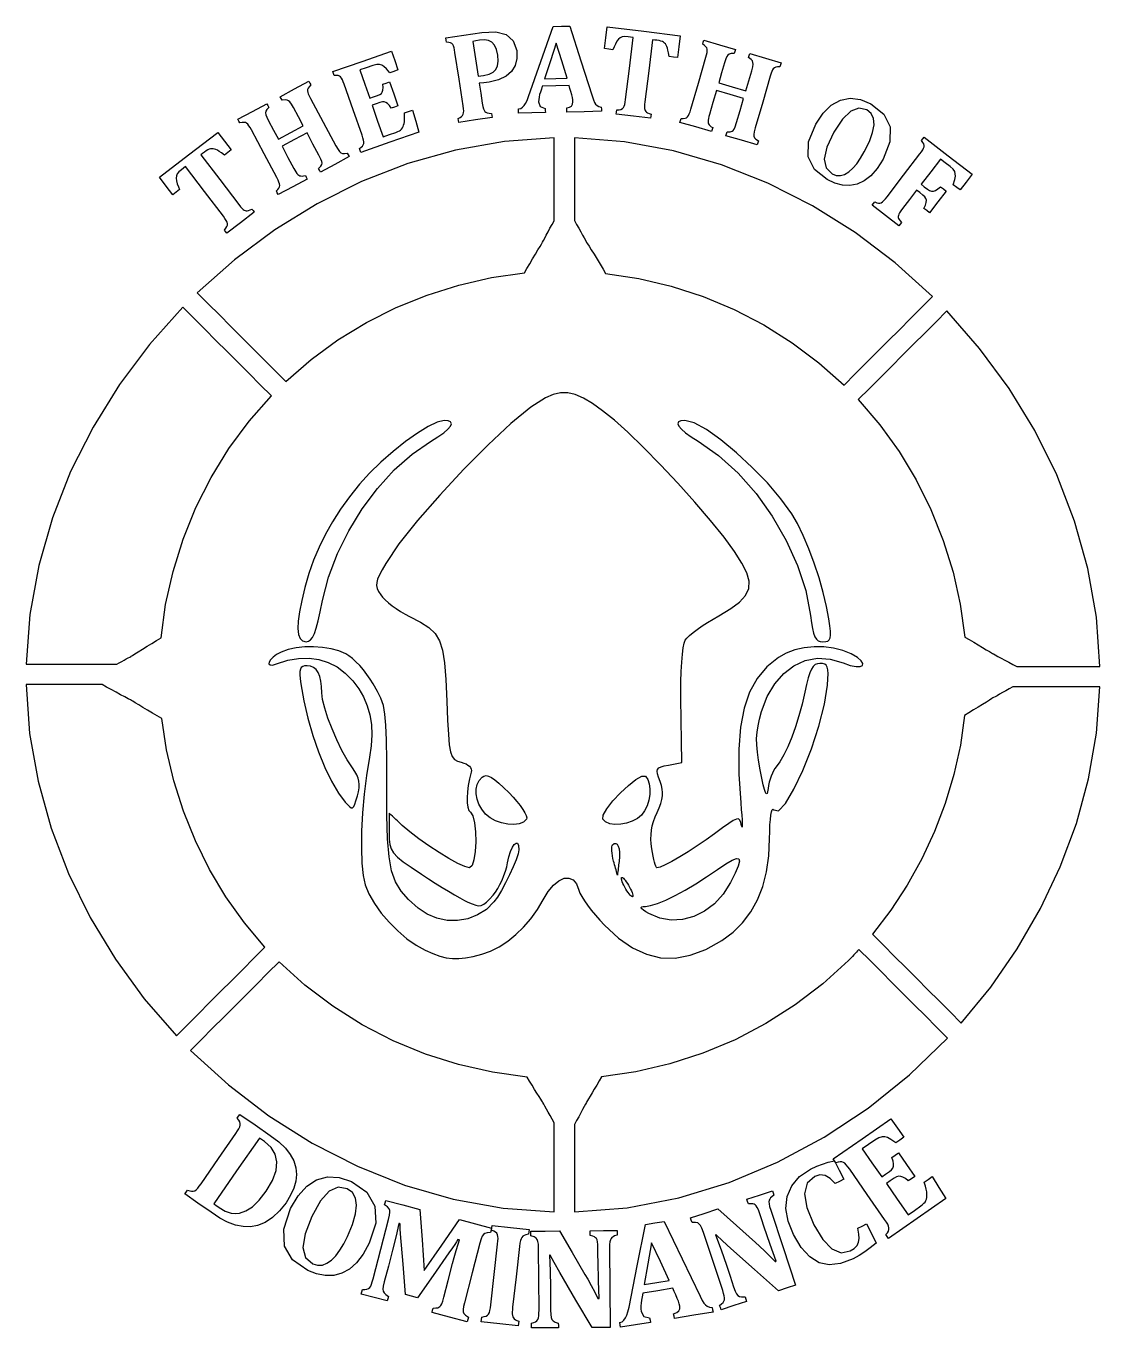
# Model space of a CAD drawing. Extents: x 62 to 647, y 1 to 710.
import ezdxf

# ---------------------------------------------------------------- set-up
doc = ezdxf.new("R2010")
doc.units = 0
doc.layers.add('Layer_1', color=7, linetype='CONTINUOUS')

msp = doc.modelspace()

# ---------------------------------------------------------------- linework, layer by layer
at = {"layer": 'Layer_1', "color": 7}
for points in [[(357.500251, 677.505816), (350.219444, 677.346903), (342.938627, 677.18799), (342.411294, 675.55585), (341.88396, 673.92372), (341.47851, 672.567197), (341.157515, 671.246636), (340.95573, 669.937203), (340.909195, 668.545858), (341.85198, 665.999023), (344.533925, 665.042575), (344.558678, 663.917204), (344.583431, 662.791833), (337.302614, 662.63292), (330.021797, 662.474007), (329.997044, 663.599378), (329.972291, 664.724749), (331.15101, 665.040496), (332.169577, 665.659811), (333.06246, 666.566357), (333.864055, 667.743877), (334.63951, 669.338779), (335.453877, 671.49749), (342.150706, 690.596441), (348.847526, 709.695401), (353.400169, 709.794709), (357.952802, 709.894116), (363.996494, 690.919712), (370.040186, 671.945318), (370.778611, 669.76932), (371.381689, 668.323925), (371.991003, 667.373417), (372.749627, 666.613803), (373.742343, 666.072509), (375.05531, 665.708841), (375.080063, 664.58347), (375.104816, 663.458099), (365.692615, 663.252651), (356.280414, 663.047203), (356.255661, 664.172574), (356.230908, 665.297945), (357.766403, 665.681118), (358.83519, 666.344196), (359.45391, 667.304505), (359.639259, 668.579453), (359.5551, 669.694992), (359.34886, 670.927295), (359.001429, 672.386799), (358.493007, 674.183981), (357.996268, 675.844923)], [(383.176039, 661.949406), (383.312279, 663.066767), (383.448518, 664.184128), (384.751277, 664.300071), (385.757558, 664.521063), (386.552816, 664.913742), (387.146586, 665.48563), (387.574809, 666.249502), (387.873328, 667.218227), (388.101251, 668.453273), (388.309373, 669.94846), (390.367548, 686.827421), (392.425723, 703.706382), (391.054408, 703.873612), (389.683104, 704.040842), (387.8741, 704.141141), (386.510231, 703.946782), (385.420128, 703.461132), (384.432392, 702.688151), (383.558915, 701.583385), (382.743657, 700.110682), (382.017509, 698.524028), (381.403343, 697.009632), (379.083966, 697.292507), (376.76459, 697.575382), (377.489154, 703.517727), (378.213718, 709.460071), (398.140035, 707.030307), (418.066352, 704.600543), (417.341788, 698.658198), (416.617224, 692.715854), (414.297848, 692.998729), (411.978471, 693.281604), (411.646487, 695.349502), (411.375592, 696.791412), (411.099549, 697.838782), (410.75202, 698.723051), (410.381619, 699.489892), (409.960821, 700.125346), (409.491706, 700.646442), (408.976353, 701.070111), (408.356543, 701.411996), (407.574058, 701.687841), (406.60761, 701.934478), (405.35998, 702.129629), (404.141043, 702.278245), (402.922097, 702.426861), (400.863912, 685.5479), (398.805737, 668.668939), (398.638111, 667.082909), (398.572763, 665.913933), (398.615338, 665.066892), (398.76336, 664.378765), (398.99564, 663.817866), (399.291089, 663.352316), (399.724857, 662.96439), (400.296152, 662.57686), (401.095766, 662.230222), (402.138592, 661.905465), (402.002352, 660.788094), (401.866113, 659.670733), (392.520913, 660.810233)], [(310.24962, 667.937524), (310.582496, 666.038776), (310.901906, 664.793572), (311.247158, 664.000888), (311.667856, 663.392168), (312.2242, 662.968202), (312.919457, 662.651564), (313.907885, 662.44869), (315.276418, 662.35562), (315.446222, 661.242853), (315.616026, 660.130096), (306.545354, 658.745939), (297.474693, 657.361783), (297.304888, 658.47454), (297.135084, 659.587297), (298.195098, 660.102749), (298.982732, 660.593844), (299.551353, 661.163654), (299.8971, 661.837524), (300.079677, 662.676248), (300.101459, 663.662993), (299.992151, 664.888484), (299.79096, 666.376028), (297.573219, 680.909325), (295.355467, 695.442622), (295.107642, 696.897156), (294.847837, 698.091062), (294.555259, 699.047114), (294.141887, 699.777619), (293.61089, 700.317725), (292.898208, 700.691987), (291.98374, 700.975159), (290.790408, 701.163973), (290.620604, 702.27673), (290.4508, 703.389487), (300.246451, 704.884279), (310.042093, 706.379071), (317.619696, 706.750362), (323.290205, 705.26069), (327.065907, 701.886012), (328.969387, 696.534884), (329.111369, 692.269284), (328.168585, 688.441987), (326.176123, 685.161875), (323.169164, 682.537821), (319.113408, 680.624975), (313.984857, 679.411058), (311.003927, 678.990657), (308.602807, 678.727782), (309.426085, 673.332593)], [(308.021581, 682.538267), (309.471541, 682.759557), (310.9215, 682.980847), (313.911846, 683.678678), (316.138894, 684.743127), (317.67537, 686.262909), (318.604293, 688.259311), (318.963307, 690.824354), (318.722809, 694.039762), (317.998542, 697.146842), (316.895944, 699.454337), (315.45146, 701.062685), (313.644377, 701.994578), (311.428111, 702.329236), (308.756086, 702.145768), (306.668019, 701.809823), (305.124613, 701.522493), (306.573127, 692.03035)], [(458.934028, 654.420131), (458.364704, 652.276697), (458.122008, 650.890867), (458.212801, 649.949865), (458.559291, 649.094408), (459.318152, 648.252417), (460.646036, 647.351713), (460.332052, 646.270748), (460.018067, 645.189794), (451.468645, 647.673133), (442.919221, 650.156472), (443.233205, 651.237436), (443.54719, 652.318401), (445.25403, 652.355035), (446.289362, 652.587018), (446.935598, 653.038707), (447.47514, 653.734459), (448.049107, 655.068476), (448.779592, 657.369327), (450.687293, 663.936987), (452.594995, 670.504646), (445.192044, 672.654971), (437.789092, 674.805305), (435.881395, 668.237646), (433.973697, 661.669987), (433.66894, 660.559695), (433.420719, 659.521791), (433.259727, 658.600591), (433.216162, 657.840581), (433.28745, 657.198394), (433.468839, 656.630664), (433.810823, 656.096202), (434.298156, 655.572829), (434.946085, 655.082724), (435.750947, 654.582519), (435.436983, 653.501555), (435.123018, 652.42059), (426.524462, 654.918207), (417.925905, 657.415823), (418.239869, 658.496778), (418.553834, 659.577742), (419.732324, 659.599525), (420.653524, 659.713981), (421.409178, 659.991807), (422.006215, 660.457753), (422.524638, 661.141921), (422.959594, 662.027972), (423.375837, 663.185799), (423.819011, 664.619946), (427.919856, 678.73795), (432.020701, 692.855965), (432.407637, 694.279815), (432.674076, 695.472266), (432.81081, 696.462645), (432.743483, 697.29929), (432.488925, 698.012665), (431.999711, 698.65198), (431.289206, 699.293474), (430.285936, 699.96675), (430.5999, 701.047704), (430.913865, 702.128669), (439.512432, 699.631052), (448.110984, 697.133436), (447.797, 696.052472), (447.483016, 694.971517), (445.86731, 694.881417), (444.777813, 694.585175), (444.045714, 694.051901), (443.436686, 693.269812), (442.850045, 691.983855), (442.166076, 689.873748), (440.577117, 684.40342), (438.988157, 678.933101), (446.391107, 676.782777), (453.794056, 674.632452), (455.383014, 680.10277), (456.971973, 685.573088), (457.525971, 687.694334), (457.741726, 689.079114), (457.687468, 690.053978), (457.34679, 690.89884), (456.609068, 691.752515), (455.279074, 692.707181), (455.593059, 693.788135), (455.907043, 694.8691), (464.456466, 692.385761), (473.00589, 689.902422), (472.691906, 688.821457), (472.377921, 687.740493), (471.014244, 687.692967), (470.034133, 687.498014), (469.326361, 687.170782), (468.7607, 686.660281), (468.327893, 685.995619), (467.953185, 685.225312), (467.590061, 684.158595), (467.126491, 682.623823), (463.030305, 668.522125)], [(260.736178, 696.20879), (262.520201, 691.087071), (264.304214, 685.965351), (262.09768, 685.196727), (259.891157, 684.428103), (258.016677, 686.646746), (256.651095, 687.922911), (255.498328, 688.614009), (254.284757, 689.013024), (252.723282, 689.010895), (250.549234, 688.434254), (247.038109, 687.211248), (243.526994, 685.988242), (246.219851, 678.25734), (248.912718, 670.526438), (251.038715, 671.266943), (253.164713, 672.007447), (254.395373, 672.544484), (255.252711, 673.168255), (255.794797, 673.971136), (256.102127, 674.981229), (256.218466, 676.358207), (256.123415, 678.23937), (257.943399, 678.873338), (259.763383, 679.507307), (262.041085, 672.968252), (264.318798, 666.429197), (262.498814, 665.795228), (260.67883, 665.16126), (259.63147, 666.638576), (258.692844, 667.648094), (257.791545, 668.29137), (256.878464, 668.605433), (255.834916, 668.594542), (254.47775, 668.239191), (252.351752, 667.498686), (250.225754, 666.758182), (253.221556, 658.157555), (256.217367, 649.556929), (259.712372, 650.774321), (263.207388, 651.991723), (264.235005, 652.385788), (265.063035, 652.782525), (265.722945, 653.247185), (266.268695, 653.780459), (266.7187, 654.406804), (267.091676, 655.150774), (267.409601, 655.974943), (267.630197, 656.81931), (267.80317, 657.80061), (267.913567, 659.012992), (267.941291, 660.566785), (267.866042, 662.572266), (270.072576, 663.34089), (272.279099, 664.109514), (274.020775, 658.124218), (275.762451, 652.138913), (259.930217, 646.624169), (244.097972, 641.109424), (243.72767, 642.172428), (243.357368, 643.235422), (244.305401, 643.935827), (244.990063, 644.562667), (245.445019, 645.226834), (245.661854, 645.952487), (245.687597, 646.810517), (245.528882, 647.784589), (245.197491, 648.969476), (244.727881, 650.395217), (239.891957, 664.278635), (235.056033, 678.162042), (234.546621, 679.546802), (234.072951, 680.673134), (233.610668, 681.559581), (233.07076, 682.202263), (232.450059, 682.636229), (231.68094, 682.874053), (230.730136, 682.985441), (229.522348, 682.953757), (229.152046, 684.016761), (228.781744, 685.079755), (244.758911, 690.644817)], [(344.147425, 681.20622), (350.285812, 681.340182), (356.424208, 681.474144), (353.486497, 691.014357), (350.548795, 700.554569), (347.34811, 690.880395)], [(230.560114, 644.60837), (231.650583, 642.677226), (232.445346, 641.516271), (233.167831, 640.90656), (234.013386, 640.536654), (235.144648, 640.464376), (236.723946, 640.747845), (237.254646, 639.755179), (237.785346, 638.762502), (229.934185, 634.565012), (222.083024, 630.367532), (221.552324, 631.360209), (221.021624, 632.352885), (222.216768, 633.572029), (222.795191, 634.461546), (222.941827, 635.236209), (222.841727, 636.110973), (222.320136, 637.466337), (221.234944, 639.622712), (218.010436, 645.653968), (214.785939, 651.685224), (207.987614, 648.050623), (201.189288, 644.416021), (204.413785, 638.384765), (207.638292, 632.353509), (208.196121, 631.346317), (208.743851, 630.430365), (209.272373, 629.65887), (209.772577, 629.085001), (210.272089, 628.675194), (210.79863, 628.395784), (211.416757, 628.252416), (212.131123, 628.218752), (212.937074, 628.320635), (213.862333, 628.525489), (214.393033, 627.532813), (214.923733, 626.540136), (207.027453, 622.318527), (199.131162, 618.096918), (198.600463, 619.089594), (198.069763, 620.082271), (198.897595, 620.921291), (199.476712, 621.646746), (199.823053, 622.373488), (199.924638, 623.123993), (199.817409, 623.975687), (199.509484, 624.913422), (198.99819, 626.032526), (198.313132, 627.368147), (191.381656, 640.333097), (184.45018, 653.298047), (183.732052, 654.586994), (183.08947, 655.626206), (182.495304, 656.430177), (181.862226, 656.981372), (181.181623, 657.313752), (180.384979, 657.429298), (179.428432, 657.391674), (178.240328, 657.172166), (177.709628, 658.164843), (177.178928, 659.157519), (185.075208, 663.379128), (192.971499, 667.600727), (193.502199, 666.608051), (194.032898, 665.615375), (192.940063, 664.421914), (192.367679, 663.448733), (192.216489, 662.555652), (192.327084, 661.57059), (192.806001, 660.24077), (193.791163, 658.253329), (196.4769, 653.229789), (199.162648, 648.206248), (205.960974, 651.84085), (212.759299, 655.475451), (210.073552, 660.498992), (207.387814, 665.522532), (206.301879, 667.427101), (205.488601, 668.568472), (204.768592, 669.227887), (203.934522, 669.594228), (202.810269, 669.689279), (201.191803, 669.44284), (200.661103, 670.435516), (200.130403, 671.428192), (207.981564, 675.625673), (215.832735, 679.823153), (216.363435, 678.830476), (216.894135, 677.8378), (215.952044, 676.850659), (215.387086, 676.026391), (215.109359, 675.297767), (215.061834, 674.537262), (215.216588, 673.759431), (215.48679, 672.946648), (215.97244, 671.929852), (216.713241, 670.507992), (223.636856, 657.558181)], [(498.109601, 626.241637), (491.130378, 631.772452), (487.749174, 638.667075), (487.999187, 646.89741), (491.853904, 656.468365), (495.822654, 662.400996), (500.307094, 666.762815), (505.278363, 669.501573), (510.614895, 670.53829), (516.18745, 669.885905), (521.866783, 667.55738), (528.972903, 661.956466), (532.436216, 655.016495), (532.286367, 646.808765), (528.520015, 637.34487), (525.285485, 632.282884), (521.816213, 628.38322), (518.190185, 625.593065), (514.392688, 623.832864), (510.452794, 623.067111), (506.399582, 623.260183), (502.28708, 624.333583), (498.109599, 626.241697), (498.109599, 626.241687)], [(501.794038, 652.029783), (497.985599, 643.865351), (496.522, 637.406227), (497.450586, 632.597037), (500.726002, 629.355678), (503.022433, 628.486657), (505.313601, 628.419329), (507.593821, 629.10815), (509.824419, 630.447939), (512.038594, 632.410529), (514.176844, 634.941136), (516.277487, 637.950393), (518.319125, 641.381922), (521.09434, 646.970401), (522.855809, 651.852385), (523.634176, 656.030439), (523.36737, 659.480374), (522.071107, 662.213014), (519.668396, 664.212426), (515.318238, 665.261202), (510.926567, 663.624596), (506.460395, 659.242946)], [(171.119404, 597.031784), (170.435534, 597.925855), (169.751663, 598.819926), (170.601872, 599.81381), (171.16683, 600.675406), (171.460795, 601.512248), (171.485547, 602.336318), (171.257525, 603.181874), (170.793558, 604.083172), (170.092955, 605.125473), (169.196211, 606.339885), (158.865414, 619.845812), (148.534617, 633.351739), (147.437345, 632.512422), (146.340073, 631.673104), (144.97667, 630.47992), (144.137649, 629.387213), (143.697841, 628.277822), (143.532195, 627.034588), (143.680217, 625.633996), (144.127055, 624.011094), (144.717458, 622.369082), (145.337268, 620.856974), (143.481393, 619.437391), (141.625507, 618.017818), (137.98849, 622.772662), (134.351473, 627.527515), (150.295778, 639.723446), (166.240083, 651.919386), (169.877111, 647.164542), (173.514128, 642.409688), (171.658253, 640.990106), (169.802367, 639.570533), (168.119088, 640.816727), (166.917201, 641.658124), (165.987486, 642.213874), (165.120742, 642.603087), (164.319841, 642.892298), (163.574683, 643.0524), (162.874971, 643.096955), (162.210308, 643.039528), (161.528121, 642.850516), (160.775834, 642.50061), (159.912358, 642.001198), (158.884028, 641.268317), (157.908669, 640.522268), (156.933309, 639.776219), (167.264107, 626.270291), (177.594904, 612.764364), (178.584025, 611.513298), (179.354728, 610.632), (179.977608, 610.056349), (180.564645, 609.667829), (181.12287, 609.429212), (181.65961, 609.302973), (182.241003, 609.328716), (182.920319, 609.450895), (183.734389, 609.762187), (184.706976, 610.259223), (185.390846, 609.365152), (186.074716, 608.471081), (178.597055, 602.751264)], [(539.097349, 610.487849), (538.147712, 609.206526), (537.498031, 608.232553), (537.104787, 607.481058), (536.882968, 606.81303), (536.798284, 606.211834), (536.816462, 605.660737), (536.993225, 605.106275), (537.288661, 604.482405), (537.801579, 603.777842), (538.535144, 602.968623), (537.850478, 602.075146), (537.165812, 601.18167), (529.882637, 606.762732), (522.599462, 612.343804), (523.284125, 613.237281), (523.968787, 614.130758), (525.06455, 613.710059), (525.974839, 613.495997), (526.77972, 613.481146), (527.505155, 613.698772), (528.241581, 614.155016), (528.983818, 614.843242), (529.791645, 615.771274), (530.72484, 616.947012), (539.656618, 628.602797), (548.588395, 640.258581), (549.465417, 641.445141), (550.146218, 642.459748), (550.632828, 643.333126), (550.873108, 644.137394), (550.894594, 644.894433), (550.67063, 645.667711), (550.241149, 646.523266), (549.550398, 647.514566), (550.23506, 648.408043), (550.919723, 649.30152), (564.010485, 639.270123), (577.101247, 629.238736), (573.802402, 624.933809), (570.503557, 620.628882), (568.64892, 622.050078), (566.794282, 623.471285), (567.617917, 626.256549), (567.933753, 628.098741), (567.877712, 629.441629), (567.544243, 630.674833), (566.684459, 631.978276), (565.008016, 633.4778), (562.395279, 635.479925), (559.782541, 637.48206), (554.502316, 630.591466), (549.222089, 623.700882), (550.954889, 622.373043), (552.687688, 621.045214), (553.883918, 620.278966), (554.927553, 619.930447), (555.973577, 619.977972), (557.081328, 620.385997), (558.351637, 621.174423), (559.831184, 622.404212), (561.360921, 621.231979), (562.890658, 620.059755), (558.367714, 614.157402), (553.84477, 608.255048), (552.315032, 609.427281), (550.785294, 610.599514), (551.583225, 612.383854), (552.012627, 613.827467), (552.11544, 615.027146), (551.892101, 616.025535), (551.290935, 616.937428), (550.260244, 617.877638), (548.527444, 619.205477), (546.794645, 620.533326), (542.945992, 615.510914)], [(309.986597, 204.497695), (314.762827, 206.185241), (319.492383, 208.556955), (324.112612, 211.55739), (328.560847, 215.131001), (332.774427, 219.222341), (336.690685, 223.776063), (340.246959, 228.736622), (343.380594, 234.048572), (346.157045, 238.585561), (349.05337, 242.072636), (351.960358, 244.480291), (354.768761, 245.77912), (357.369349, 245.939518), (359.652903, 244.932178), (361.510175, 242.727595), (362.831934, 239.296363), (363.402338, 237.769808), (364.422618, 235.842259), (365.835557, 233.592032), (367.583927, 231.097148), (369.610487, 228.435925), (371.858021, 225.686583), (374.2693, 222.927141), (376.787085, 220.235819), (384.386382, 213.240283), (391.981727, 207.963383), (399.632044, 204.397792), (407.396264, 202.53559), (415.333317, 202.369251), (423.502115, 203.89135), (431.961601, 207.094065), (440.770686, 211.96997), (446.799427, 216.408245), (452.041544, 221.57346), (456.492978, 227.456903), (460.149689, 234.050156), (463.007637, 241.344409), (465.062772, 249.331146), (466.311056, 258.001753), (466.748487, 267.347518), (466.803933, 271.335787), (466.93542, 274.83613), (467.137007, 277.803495), (467.402357, 280.192635), (467.725331, 281.958499), (468.099594, 283.055939), (468.518906, 283.440102), (468.977031, 283.06485), (471.644372, 282.539101), (475.459649, 286.599945), (479.990441, 294.243113), (484.804364, 304.464137), (489.469009, 316.258844), (493.551972, 328.622865), (496.620854, 340.551832), (498.243251, 351.041472), (498.480383, 354.473893), (498.560582, 357.182641), (498.456521, 359.249796), (498.139487, 360.75734), (497.581262, 361.787057), (496.753529, 362.420728), (495.628029, 362.741525), (494.176505, 362.830635), (492.77618, 362.671227), (491.558085, 362.144487), (490.483121, 361.176158), (489.512217, 359.691782), (488.606166, 357.617399), (487.725957, 354.87875), (486.832381, 351.401873), (485.886428, 347.112411), (484.401725, 340.655595), (482.686099, 334.33383), (480.789273, 328.27692), (478.760989, 322.61457), (476.650981, 317.476681), (474.508993, 312.99296), (472.384758, 309.293308), (470.328009, 306.50753), (469.61592, 305.558012), (468.914426, 304.361858), (468.241645, 302.967682), (467.615498, 301.423899), (467.054006, 299.778829), (466.575188, 298.080688), (466.197064, 296.378092), (465.937655, 294.719159), (465.653889, 292.903591), (465.324181, 291.905954), (464.935959, 291.756448), (464.476448, 292.48517), (463.932975, 294.121528), (463.292769, 296.695917), (462.543155, 300.238141), (461.671461, 304.778299), (460.744221, 310.05708), (460.098272, 314.543574), (459.738466, 318.448773), (459.669158, 321.983769), (459.896091, 325.359556), (460.423623, 328.787224), (461.256505, 332.477866), (462.399639, 336.642474), (465.465896, 344.76347), (469.515444, 351.675738), (474.409962, 357.296801), (480.011134, 361.543687), (486.18063, 364.333921), (492.780131, 365.58473), (499.671309, 365.213438), (506.715856, 363.137272), (510.664778, 361.730719), (513.804413, 361.069325), (516.055165, 361.068236), (517.337429, 361.64151), (517.57159, 362.702811), (516.678113, 364.166692), (514.577334, 365.94721), (511.189676, 367.95882), (506.58821, 369.887162), (501.575948, 371.183713), (496.308097, 371.855999), (490.93984, 371.915406), (485.626365, 371.360943), (480.522893, 370.203601), (475.784604, 368.450905), (471.566688, 366.110182), (465.174734, 360.91764), (459.949033, 354.663301), (455.852653, 347.20469), (452.848693, 338.399526), (450.900242, 328.105334), (449.970329, 316.179734), (450.021815, 302.480547), (451.018363, 286.865097), (451.318367, 283.300893), (451.553914, 280.206595), (451.723124, 277.633493), (451.823918, 275.632873), (451.854611, 274.255726), (451.813026, 273.553737), (451.696787, 273.573539), (451.504211, 274.374539), (451.099948, 276.219712), (450.597862, 277.47557), (449.84211, 278.09637), (448.676669, 278.036963), (446.945577, 277.252795), (444.492892, 275.697824), (441.162631, 273.326605), (436.798842, 270.09389), (432.131435, 266.725926), (427.26357, 263.41321), (422.400537, 260.277129), (417.747615, 257.439073), (413.510085, 255.020428), (409.893217, 253.142582), (407.102289, 251.926823), (405.342593, 251.495134), (405.086748, 251.707018), (404.782685, 252.312967), (404.44179, 253.271395), (404.075349, 254.53953), (403.694651, 256.074798), (403.311082, 257.834721), (402.935929, 259.776925), (402.580478, 261.858734), (402.241959, 264.513125), (402.094829, 267.072267), (402.142354, 269.557447), (402.38711, 271.989558), (402.832264, 274.389787), (403.480886, 276.779323), (404.335947, 279.179255), (405.400515, 281.610574), (406.585223, 284.234172), (407.475433, 286.558856), (408.078609, 288.660863), (408.402178, 290.616136), (408.453663, 292.500715), (408.240393, 294.390838), (407.769793, 296.362349), (407.049289, 298.491485), (406.201555, 300.833496), (405.672142, 302.656787), (405.503823, 304.046211), (405.739668, 305.086719), (406.422449, 305.862967), (407.595147, 306.460004), (409.300635, 306.962981), (411.581823, 307.456057), (412.501934, 307.640217), (413.421945, 307.824378), (414.342056, 308.008539), (415.262167, 308.1927), (416.182278, 308.376861), (417.102389, 308.561021), (418.0225, 308.745182), (418.942611, 308.929343), (418.882214, 312.789492), (418.821817, 316.649542), (418.76142, 320.509691), (418.701024, 324.36984), (418.640627, 328.229989), (418.58023, 332.090039), (418.519833, 335.950188), (418.459436, 339.810337), (418.408941, 346.48577), (418.469337, 352.711494), (418.633597, 358.395231), (418.895977, 363.444999), (419.250437, 367.768916), (419.690838, 371.274605), (420.211142, 373.870282), (420.805308, 375.463669), (421.690171, 376.597248), (423.127536, 377.992712), (425.042234, 379.595604), (427.359037, 381.350973), (430.002734, 383.204265), (432.898128, 385.100626), (435.96999, 386.985403), (439.14311, 388.803941), (445.594669, 392.644981), (450.414018, 396.249087), (453.648367, 399.808737), (455.344973, 403.516409), (455.551015, 407.564679), (454.313791, 412.146124), (451.68049, 417.453124), (447.698349, 423.678254), (441.944404, 431.480038), (434.566942, 440.623622), (426.030138, 450.601869), (416.798128, 460.907448), (407.335065, 471.033124), (398.105114, 480.471563), (389.572429, 488.71563), (382.201165, 495.257893), (375.780587, 500.409544), (370.209812, 504.41118), (365.312422, 507.320524), (360.911989, 509.195202), (356.832104, 510.093233), (352.896331, 510.073431), (348.928259, 509.190251), (344.751473, 507.503398), (336.6231, 502.264122), (325.865753, 493.388562), (313.400215, 481.831284), (300.147242, 468.546854), (287.027607, 454.48994), (274.962074, 440.615206), (264.871409, 427.877021), (257.676385, 417.230051), (255.692132, 413.773868), (254.22346, 410.986109), (253.246813, 408.720733), (252.738688, 406.831402), (252.675321, 405.172074), (253.033642, 403.596608), (253.78989, 401.958765), (254.920498, 400.112503), (255.934125, 398.814071), (257.347837, 397.369002), (259.097216, 395.825616), (261.117856, 394.232229), (263.34534, 392.637258), (265.715262, 391.088921), (268.163204, 389.635635), (270.624761, 388.325816), (276.624938, 385.203597), (281.213571, 382.286134), (284.601714, 379.094013), (287.000428, 375.148319), (288.620776, 369.969737), (289.673809, 363.079351), (290.370551, 353.997748), (290.922142, 342.245913), (291.365415, 331.972315), (291.788094, 324.18558), (292.277506, 318.516398), (292.920881, 314.595456), (293.805645, 312.053542), (295.019067, 310.521146), (296.648474, 309.629055), (298.781185, 309.008255), (300.182609, 308.582507), (301.402516, 308.064678), (302.429222, 307.465661), (303.251114, 306.797335), (303.856468, 306.071583), (304.233503, 305.298306), (304.370633, 304.490375), (304.256176, 303.658681), (303.314778, 299.980316), (302.620017, 296.344725), (302.174268, 292.865373), (301.980107, 289.65543), (302.040504, 286.828364), (302.357142, 284.497641), (302.932892, 282.77643), (303.770328, 281.7782), (305.142594, 279.723322), (306.080923, 275.939213), (306.596573, 271.043407), (306.700634, 265.653238), (306.404194, 260.386141), (305.718443, 255.859448), (304.654558, 252.690695), (303.223658, 251.497214), (300.737784, 252.133856), (296.902972, 253.886552), (292.096425, 256.517081), (286.695375, 259.787816), (281.077025, 263.461032), (275.618588, 267.299101), (270.697277, 271.0642), (266.690314, 274.5187), (265.789807, 275.365245), (264.889301, 276.211791), (263.988794, 277.058337), (263.088287, 277.904882), (262.18778, 278.751428), (261.287274, 279.597973), (260.386767, 280.444519), (259.48626, 281.291065), (259.48626, 279.945107), (259.48626, 278.599149), (259.48626, 277.253191), (259.48626, 275.907233), (259.48626, 274.561374), (259.48626, 273.215416), (259.48626, 271.869458), (259.48626, 270.5235), (259.546657, 267.038801), (259.850721, 264.21718), (260.583898, 261.822892), (261.931421, 259.619893), (264.078498, 257.372438), (267.21034, 254.844683), (271.512178, 251.800782), (277.169222, 248.004792), (280.874626, 245.574464), (284.627823, 243.172255), (288.325495, 240.860442), (291.864283, 238.701207), (295.14086, 236.756825), (298.051888, 235.089378), (300.494009, 233.761242), (302.363904, 232.834497), (304.718994, 231.812008), (306.639356, 231.147643), (308.251347, 230.877343), (309.681316, 231.035761), (311.055601, 231.657551), (312.50055, 232.779051), (314.142512, 234.434815), (316.107845, 236.660091), (317.393475, 238.326548), (318.658115, 240.289445), (319.869418, 242.476404), (320.995046, 244.815345), (322.002644, 247.234287), (322.859882, 249.660853), (323.534347, 252.023062), (323.993758, 254.248734), (324.695847, 257.572045), (325.610611, 260.419606), (326.641525, 262.680725), (327.692064, 264.244804), (328.66574, 265.00125), (329.465948, 264.838872), (329.996252, 263.647965), (330.160016, 261.317242), (329.743575, 259.136719), (328.650274, 255.912419), (327.036026, 251.970982), (325.056743, 247.638748), (322.868358, 243.241958), (320.626814, 239.107152), (318.488024, 235.560572), (316.60793, 232.928756), (312.465669, 228.867812), (307.662795, 225.815792), (302.383924, 223.787746), (296.813684, 222.798625), (291.13669, 222.867932), (285.537558, 224.002997), (280.200915, 226.222629), (275.311356, 229.542078), (270.066853, 234.235307), (266.009691, 238.794673), (262.989434, 243.804144), (260.855644, 249.847192), (259.457904, 257.507787), (258.645715, 267.369498), (258.268779, 280.016197), (258.176699, 296.031552), (258.157887, 310.146587), (258.047093, 320.970093), (257.762535, 329.125248), (257.222429, 335.235228), (256.344992, 339.923011), (255.048371, 343.811775), (253.250803, 347.524793), (250.870515, 351.685045), (249.247237, 354.262207), (247.431926, 356.822141), (245.485842, 359.297619), (243.470231, 361.621411), (241.446354, 363.726587), (239.475437, 365.545818), (237.61876, 367.011976), (235.93755, 368.05793), (232.19358, 369.619435), (227.897842, 370.776282), (223.231257, 371.523816), (218.374709, 371.857484), (213.509111, 371.768374), (208.815357, 371.260447), (204.47435, 370.324791), (200.666994, 368.956853), (198.215359, 367.634261), (196.274423, 366.203946), (194.894434, 364.794224), (194.125613, 363.53401), (194.018284, 362.551819), (194.622649, 361.976564), (195.988953, 361.93696), (198.167447, 362.56073), (204.295002, 364.503033), (210.201375, 365.55166), (215.863161, 365.712058), (221.256954, 364.989276), (226.359356, 363.388068), (231.146973, 360.913877), (235.596397, 357.572052), (239.684222, 353.367641), (242.928808, 349.05214), (245.561397, 344.532378), (247.587572, 339.782812), (249.012917, 334.778093), (249.843027, 329.492678), (250.083426, 323.901121), (249.739758, 317.977975), (248.817568, 311.697696), (247.205458, 301.853311), (245.942422, 291.621792), (245.041024, 281.363739), (244.513789, 271.439551), (244.373392, 262.210026), (244.632306, 254.035365), (245.303107, 247.276367), (246.398418, 242.29353), (248.496247, 237.286337), (251.479355, 232.091319), (255.189967, 226.88046), (259.47032, 221.825741), (264.162638, 217.099145), (269.109147, 212.872754), (274.152094, 209.318351), (279.133693, 206.608118), (283.391005, 204.773639), (287.170104, 203.412829), (290.652832, 202.512817), (294.021074, 202.062317), (297.456692, 202.052415), (301.141552, 202.461332), (305.257526, 203.282134), (309.986468, 204.501952), (309.986528, 204.501952), (309.986587, 204.501952), (309.986656, 204.501952), (309.986716, 204.501952), (309.986775, 204.501952), (309.986835, 204.501952), (309.986904, 204.501952)], [(223.223197, 397.02177), (226.518061, 409.807777), (231.35254, 422.592101), (237.537521, 435.096421), (244.883953, 447.042417), (253.202724, 458.151868), (262.304752, 468.146453), (272.000967, 476.74795), (282.102276, 483.677941), (286.083704, 486.142725), (289.222289, 488.365328), (291.501021, 490.319215), (292.902901, 491.977751), (293.410927, 493.314006), (293.008051, 494.301148), (291.677281, 494.913037), (289.401608, 495.122941), (285.753254, 494.272435), (280.805368, 491.89676), (274.908242, 488.260575), (268.412188, 483.628237), (261.667506, 478.264406), (255.02449, 472.43334), (248.833449, 466.399599), (243.444677, 460.42764), (237.987646, 453.573789), (233.078443, 446.77281), (228.690159, 439.974009), (224.795861, 433.126693), (221.368648, 426.180068), (218.38159, 419.08364), (215.807794, 411.786516), (213.62033, 404.238002), (211.878575, 397.08088), (210.65743, 390.963375), (209.95752, 385.859349), (209.779399, 381.742662), (210.123661, 378.587175), (210.9909, 376.36675), (212.3817, 375.055347), (214.296676, 374.626629), (215.5909, 374.856335), (216.750361, 375.60981), (217.816959, 376.9926), (218.832566, 379.109459), (219.839074, 382.065636), (220.878355, 385.966182), (221.99232, 390.916147), (223.222831, 397.020681), (223.22289, 397.020681), (223.222959, 397.020681), (223.223019, 397.020681), (223.223078, 397.020681), (223.223138, 397.020681), (223.223207, 397.020681), (223.223266, 397.020681)], [(499.038845, 387.062136), (497.800206, 393.886977), (495.977311, 401.415589), (493.678241, 409.342326), (491.011108, 417.36134), (488.083981, 425.166887), (485.004971, 432.453318), (481.882158, 438.914788), (478.823633, 444.245451), (472.88526, 452.469715), (465.529689, 461.067351), (457.275008, 469.58558), (448.639302, 477.570931), (440.140677, 484.570626), (432.29721, 490.131292), (425.626994, 493.800052), (420.648128, 495.123634), (418.443753, 494.91274), (417.16135, 494.299861), (416.782533, 493.313709), (417.288976, 491.982999), (418.66233, 490.337235), (420.88422, 488.405329), (423.93628, 486.216489), (427.800151, 483.799824), (438.949078, 476.040218), (449.551235, 466.412569), (459.381085, 455.266187), (468.21308, 442.950186), (475.821674, 429.813779), (481.981328, 416.206078), (486.466495, 402.476197), (489.051637, 388.973547), (489.569565, 384.959436), (490.105116, 381.738701), (490.695619, 379.231837), (491.3784, 377.359139), (492.190688, 376.041103), (493.169809, 375.198517), (494.353062, 374.750987), (495.777724, 374.619302), (497.279437, 374.698511), (498.415976, 374.997525), (499.21361, 375.618325), (499.698666, 376.661705), (499.897381, 378.227666), (499.835994, 380.416605), (499.540941, 383.328623)], [(239.457863, 305.963166), (236.664609, 310.270351), (233.803453, 315.467546), (231.01011, 321.222373), (228.420324, 327.202451), (226.16978, 333.075497), (224.394222, 338.509033), (223.229365, 343.170875), (222.810944, 346.728644), (222.68619, 350.193243), (222.311928, 353.196748), (221.688454, 355.738959), (220.81577, 357.81958), (219.694082, 359.438314), (218.32352, 360.594863), (216.704251, 361.288932), (214.836395, 361.520618), (213.482447, 361.441409), (212.435533, 361.152296), (211.674533, 360.596843), (211.178388, 359.714654), (210.926008, 358.444439), (210.896305, 356.725605), (211.06799, 354.497557), (211.420173, 351.699501), (213.02654, 342.450074), (215.236183, 333.006684), (217.94905, 323.636662), (221.06508, 314.60704), (224.484223, 306.185149), (228.106419, 298.638022), (231.831635, 292.232988), (235.559792, 287.237082), (236.930701, 285.718251), (238.010725, 284.684574), (238.868261, 284.170706), (239.571834, 284.21031), (240.189763, 284.841012), (240.790563, 286.096473), (241.442651, 288.011251), (242.214443, 290.620096), (242.809401, 292.940126), (243.161584, 295.002232), (243.258615, 296.877999), (243.08683, 298.638715), (242.633755, 300.356163), (241.886518, 302.101829), (240.832356, 303.947199)], [(311.981771, 280.804524), (309.942379, 283.372082), (308.401002, 286.107068), (307.366306, 288.917203), (306.846893, 291.710605), (306.851507, 294.395096), (307.388742, 296.878593), (308.46728, 299.069116), (310.095747, 300.874486), (311.13481, 301.497267), (312.298548, 301.695289), (313.638922, 301.43885), (315.207922, 300.697256), (317.05751, 299.439913), (319.239667, 297.636623), (321.806374, 295.256889), (324.809601, 292.270514), (327.035026, 289.907612), (329.041329, 287.590354), (330.789569, 285.377355), (332.240845, 283.327428), (333.356246, 281.499483), (334.09685, 279.952136), (334.423686, 278.744398), (334.297941, 277.935477), (332.691505, 276.385655), (330.314811, 275.437127), (327.383971, 275.060885), (324.115097, 275.230194), (320.72432, 275.917332), (317.427753, 277.093981), (314.441506, 278.732418)], [(375.910618, 277.935279), (376.093096, 280.189664), (378.094261, 283.689809), (381.394432, 287.910853), (385.47392, 292.327742), (389.813026, 296.415419), (393.892059, 299.649025), (397.191329, 301.503405), (399.191138, 301.4539), (400.44051, 299.625757), (401.217748, 297.233152), (401.540227, 294.440542), (401.425374, 291.412087), (400.890516, 288.311948), (399.953177, 285.304384), (398.630734, 282.553655), (396.940584, 280.224021), (394.714872, 278.341522), (391.944648, 276.868433), (388.844578, 275.828024), (385.629378, 275.243858), (382.513694, 275.138906), (379.712242, 275.536931), (377.439678, 276.461695)], [(381.796437, 255.077953), (381.411977, 256.616488), (381.109993, 258.108586), (380.893059, 259.517417), (380.763751, 260.806344), (380.724146, 261.938636), (380.777612, 262.877262), (380.926525, 263.586182), (381.173261, 264.028762), (382.147234, 264.729761), (383.007344, 264.818871), (383.735076, 264.334707), (384.311915, 263.32806), (384.719346, 261.845763), (384.938953, 259.934452), (384.951825, 257.641056), (384.740139, 255.012309), (384.629642, 254.081604), (384.519146, 253.150898), (384.408649, 252.220193), (384.298153, 251.289488), (384.187656, 250.358783), (384.07716, 249.428078), (383.966663, 248.497373), (383.856167, 247.566668), (383.598639, 248.506284), (383.341111, 249.4459), (383.083583, 250.385516), (382.826054, 251.325132), (382.568526, 252.264748), (382.310998, 253.204365), (382.05347, 254.143981)], [(400.948566, 226.607288), (399.240554, 227.613538), (397.969646, 228.437311), (397.128051, 229.094746), (396.708046, 229.601683), (396.701818, 229.973965), (397.101625, 230.228424), (397.899655, 230.379911), (399.088146, 230.449219), (401.932579, 230.898729), (405.682934, 232.098745), (410.179725, 233.967977), (415.263494, 236.425038), (420.774753, 239.388245), (426.554056, 242.776111), (432.441904, 246.506951), (438.278851, 250.49928), (442.857059, 253.641895), (446.304955, 255.709644), (448.660421, 256.665102), (449.961349, 256.47005), (450.24561, 255.087161), (449.551047, 252.478712), (447.915629, 248.60678), (445.377201, 243.433941), (441.44612, 237.150691), (436.699801, 231.928842), (431.314078, 227.834828), (425.464784, 224.935187), (419.327755, 223.29675), (413.078812, 222.985855), (406.893782, 224.069136)], [(387.850179, 241.015494), (387.313637, 242.067983), (386.86482, 243.050174), (386.509766, 243.940284), (386.254614, 244.716532), (386.105602, 245.358124), (386.068968, 245.842289), (386.150157, 246.149224), (386.356001, 246.256156), (386.6765, 246.149224), (387.08611, 245.842289), (387.567898, 245.358124), (388.105034, 244.716532), (388.680685, 243.940284), (389.278019, 243.050174), (389.880106, 242.067983), (390.470114, 241.015494), (391.006655, 239.963005), (391.455473, 238.980814), (391.810527, 238.090704), (392.065679, 237.314456), (392.214691, 236.672863), (392.251325, 236.188699), (392.170136, 235.881764), (391.964292, 235.774832), (391.643792, 235.881764), (391.234183, 236.188699), (390.752395, 236.672863), (390.215259, 237.314456), (389.639608, 238.090704), (389.042274, 238.980814), (388.440187, 239.963005)], [(194.704004, 105.809497), (199.428901, 102.231755), (202.994284, 98.84591), (205.616399, 95.455466), (207.51147, 91.86348), (208.652041, 88.183115), (209.0106, 84.527201), (208.666621, 80.840893), (207.591952, 77.049719), (205.818962, 73.166355), (203.336054, 69.140104), (199.786384, 64.642467), (196.001054, 61.060126), (192.033831, 58.402727), (187.874957, 56.723992), (183.988105, 56.031996), (179.932784, 56.110505), (175.759689, 56.956153), (171.456002, 58.597428), (167.355236, 60.803067), (162.578939, 63.899441), (155.36843, 68.893251), (148.157922, 73.88695), (148.883901, 74.935599), (149.60988, 75.984247), (150.88359, 75.583854), (151.914182, 75.375246), (152.825665, 75.397677), (153.634638, 75.682551), (154.437443, 76.230988), (155.223313, 77.026167), (156.086682, 78.119677), (157.078468, 79.50109), (166.560035, 93.191618), (176.041602, 106.882035), (176.969236, 108.272308), (177.684223, 109.457337), (178.187238, 110.472339), (178.415249, 111.395374), (178.398426, 112.253359), (178.102898, 113.115831), (177.570274, 114.060175), (176.73472, 115.143592), (177.460699, 116.192241), (178.186677, 117.240889), (186.445386, 111.520651)], [(532.843042, 114.844811), (536.353207, 109.802886), (539.863371, 104.760849), (537.6912, 103.248664), (535.519029, 101.736367), (532.796776, 103.584119), (530.917446, 104.558746), (529.448941, 104.961382), (528.003313, 105.028675), (526.300685, 104.552016), (524.105335, 103.256515), (520.648888, 100.85023), (517.192441, 98.443834), (522.490801, 90.833337), (527.789161, 83.222839), (529.882057, 84.679844), (531.974952, 86.136849), (533.15336, 87.098016), (533.898058, 88.040118), (534.244168, 89.082037), (534.270973, 90.277609), (533.977352, 91.815141), (533.298825, 93.837967), (535.09047, 95.085355), (536.882115, 96.33263), (541.363645, 89.895385), (545.845175, 83.45814), (544.053531, 82.210865), (542.261886, 80.963478), (540.668254, 82.255054), (539.336127, 83.069299), (538.156527, 83.495488), (537.064632, 83.562781), (535.929781, 83.228559), (534.5579, 82.428894), (532.465005, 80.97189), (530.372111, 79.514773), (536.266537, 71.048084), (542.160963, 62.581396), (545.601555, 64.976689), (549.042147, 67.371982), (550.042738, 68.115569), (550.824772, 68.800836), (551.402684, 69.509655), (551.835097, 70.257728), (552.134747, 71.078703), (552.314381, 72.003981), (552.409522, 72.999917), (552.392272, 73.988002), (552.281194, 75.111458), (552.031438, 76.467411), (551.587108, 78.170708), (550.89231, 80.335298), (553.064482, 81.847595), (555.236653, 83.35978), (558.964365, 77.362968), (562.692077, 71.366044), (547.106353, 60.51539), (531.52063, 49.664736), (530.792105, 50.711142), (530.063581, 51.757547), (530.883747, 52.810682), (531.439183, 53.703436), (531.732614, 54.567029), (531.747419, 55.425014), (531.514013, 56.368237), (531.043389, 57.382117), (530.319989, 58.573539), (529.372403, 59.985233), (519.857431, 73.652434), (510.342458, 87.319635), (509.363862, 88.674578), (508.503274, 89.757995), (507.728284, 90.583455), (506.943054, 91.119556), (506.133441, 91.403308), (505.221868, 91.425739), (504.150743, 91.254142), (502.843191, 90.852627), (502.114666, 91.899033), (501.386141, 92.945438), (517.114561, 103.895237)], [(164.06553, 68.5606), (165.024567, 67.791217), (166.890141, 66.463976), (170.282267, 64.490722), (173.470506, 63.41067), (175.741285, 63.177387), (177.940049, 63.417399), (181.494037, 64.6806), (184.990781, 66.947251), (188.779778, 70.585894), (192.580003, 75.462278), (195.99733, 81.26181), (197.889698, 86.589955), (198.339551, 91.413178), (197.385449, 95.634241), (195.159263, 99.291053), (191.685466, 102.401894), (189.983022, 103.557426), (188.814446, 104.296527), (176.44001, 86.429124)], [(502.058989, 91.941203), (504.597113, 86.946607), (507.135238, 81.951899), (504.792908, 80.761599), (502.450579, 79.571299), (499.66733, 82.404445), (496.926966, 83.959024), (494.151279, 84.30334), (491.297073, 83.437504), (487.182851, 79.699828), (485.725128, 74.018171), (486.918965, 66.487528), (490.794435, 57.134031), (495.693986, 49.070315), (500.695251, 43.962106), (505.702659, 41.891053), (510.65565, 42.870166), (512.832674, 44.236549), (514.334623, 45.779914), (515.212886, 47.569794), (515.55386, 49.606752), (515.416706, 52.094124), (514.791677, 55.20048), (517.15123, 56.399528), (519.510782, 57.598576), (522.162685, 52.380007), (524.814588, 47.161438), (521.582991, 44.544078), (518.556101, 42.334065), (515.518771, 40.400514), (512.255854, 38.612428), (505.417349, 35.949982), (499.231382, 35.244527), (493.65913, 36.48698), (488.59288, 39.633487), (483.980399, 44.744275), (479.735571, 51.775492), (476.815213, 59.078909), (475.651006, 66.039469), (476.299845, 72.545353), (478.784726, 78.38055), (483.050597, 83.376267), (489.042392, 87.363824), (492.405959, 88.953844), (495.538562, 90.188221), (498.677229, 91.154997), (502.058988, 91.941203), (502.058985, 91.940867)], [(215.139239, 32.21455), (206.839213, 37.947013), (202.504615, 45.488535), (202.175104, 54.809956), (205.820241, 65.914641), (209.864884, 72.915576), (214.609251, 78.179344), (220.024596, 81.644707), (225.979406, 83.213418), (232.326613, 82.890412), (238.919192, 80.68096), (247.367869, 74.878736), (251.79865, 67.292015), (252.239756, 58.00368), (248.68653, 47.026404), (245.407019, 41.064247), (241.775734, 36.398377), (237.884743, 32.97496), (233.723323, 30.702925), (229.326996, 29.544365), (224.731279, 29.465856), (220.003051, 30.37319)], [(217.385714, 61.637051), (213.688268, 52.125528), (212.514365, 44.7159), (213.921663, 39.349174), (217.864963, 35.929009), (220.525267, 35.117007), (223.119994, 35.206731), (225.646104, 36.15444), (228.06772, 37.834746), (230.424443, 40.217814), (232.653096, 43.237137), (234.803645, 46.794804), (236.85608, 50.825316), (239.577262, 57.348471), (241.205146, 62.997603), (241.77422, 67.777983), (241.216025, 71.657534), (239.547585, 74.649828), (236.683092, 76.731087), (231.688081, 77.592437), (226.845871, 75.415958), (222.123632, 70.131218), (217.385725, 61.630995), (217.385725, 61.631331)], [(468.225904, 75.640156), (468.627812, 74.430116), (469.029719, 73.219965), (467.919957, 72.363101), (467.207526, 71.719332), (466.785375, 71.151828), (466.473091, 70.497964), (466.346961, 69.682598), (466.409993, 68.603667), (466.710826, 67.146326), (467.32262, 65.120359), (474.106304, 44.695824), (480.889989, 24.271288), (476.233049, 22.72456), (471.576109, 21.177831), (458.588008, 32.701751), (445.599902, 44.22567), (440.985826, 48.433836), (437.665894, 51.687563), (437.500914, 51.631485), (437.335934, 51.575408), (440.302499, 43.562947), (443.231874, 35.04949), (445.192679, 29.145878), (447.153495, 23.242155), (447.994096, 20.925819), (448.689008, 19.477226), (449.412071, 18.618119), (450.263663, 18.046129), (451.506637, 17.797145), (453.354709, 17.80836), (453.756617, 16.598321), (454.158524, 15.388281), (447.228111, 13.086525), (440.297699, 10.784657), (439.895848, 11.994697), (439.493884, 13.204737), (440.576067, 13.992064), (441.35274, 14.717707), (441.878971, 15.462415), (442.136367, 16.281146), (442.180107, 17.252408), (442.016361, 18.358256), (441.672606, 19.669123), (441.176433, 21.254994), (435.909031, 37.114262), (430.64163, 52.973531), (429.807197, 55.271474), (429.130566, 56.665111), (428.450235, 57.51861), (427.555911, 58.097329), (426.303847, 58.403512), (424.47718, 58.414728), (424.075216, 59.624768), (423.673253, 60.834807), (431.098695, 63.301094), (438.524126, 65.767381), (448.759542, 56.64739), (458.994961, 47.5274), (461.21959, 45.487526), (464.060578, 42.81779), (467.066244, 39.897387), (469.784913, 37.105514), (470.078265, 37.206454), (470.371618, 37.307393), (467.024358, 46.37411), (463.61084, 56.314627), (462.478196, 59.72481), (461.345552, 63.134993), (460.617689, 65.173297), (460.01738, 66.52095), (459.468471, 67.376692), (458.89481, 67.93971), (458.287323, 68.297484), (457.563609, 68.515065), (456.592348, 68.616004), (455.168879, 68.612079), (454.766972, 69.822231), (454.365065, 71.03227), (461.295498, 73.33526)], [(314.690709, 52.891995), (312.873473, 52.736099), (311.677341, 52.358137), (310.872741, 51.75923), (310.210579, 50.863112), (309.620307, 49.399826), (308.937172, 47.04233), (304.730049, 30.869476), (300.522927, 14.696509), (300.046493, 12.634653), (299.803902, 11.010986), (299.83867, 9.764272), (300.175807, 8.758242), (301.07372, 7.836328), (302.696714, 6.785437), (302.375726, 5.551396), (302.054739, 4.317355), (292.463204, 6.812466), (282.871658, 9.307577), (283.192645, 10.541618), (283.513633, 11.775546), (285.015993, 11.831624), (285.998919, 11.963966), (286.659511, 12.201735), (287.194827, 12.570725), (287.69257, 13.179726), (288.146349, 14.08033), (288.670786, 15.52096), (289.286629, 17.696205), (291.669854, 26.857806), (294.053079, 36.019294), (294.939551, 39.312051), (296.023192, 43.132384), (297.049747, 46.61816), (297.765071, 48.907466), (297.372416, 49.008406), (296.979762, 49.109345), (296.125702, 47.744532), (295.239005, 46.408093), (294.01055, 44.601726), (292.036656, 41.771496), (283.514261, 29.575768), (274.991865, 17.380041), (271.701194, 18.235783), (268.410524, 19.091525), (267.082463, 35.626415), (265.754403, 52.161193), (265.544449, 54.960692), (265.441267, 57.712189), (265.104802, 57.801913), (264.768337, 57.891637), (263.297851, 51.087758), (261.348565, 43.210668), (259.111253, 34.610067), (256.873942, 26.009466), (256.328981, 23.646025), (256.133719, 22.089875), (256.268641, 20.996364), (256.713784, 20.021738), (257.61865, 19.087487), (259.132271, 18.115104), (258.811284, 16.881063), (258.490296, 15.647022), (251.422842, 17.485578), (244.355387, 19.324022), (244.676374, 20.558063), (244.997362, 21.791991), (246.333509, 21.859284), (247.380251, 22.047705), (248.236329, 22.384169), (248.925633, 22.923635), (249.474183, 23.688531), (249.907886, 24.703534), (250.334972, 25.999708), (250.788527, 27.628422), (254.995649, 43.801276), (259.202772, 59.97413), (259.759957, 62.384452), (259.952752, 63.931293), (259.855177, 64.975455), (259.465438, 65.895126), (258.579302, 66.82489), (256.991659, 67.897091), (257.312647, 69.131132), (257.633634, 70.365061), (266.92603, 67.947785), (276.218425, 65.53051), (277.404363, 48.833107), (278.5903, 32.135593), (288.192512, 46.026767), (297.794724, 59.917828), (306.563603, 57.636709), (315.33247, 55.35559), (315.011483, 54.121661)], [(326.760464, 12.168986), (326.633841, 10.871017), (326.556454, 9.664566), (326.553931, 8.605823), (326.651505, 7.74896), (326.854282, 7.045748), (327.166072, 6.446841), (327.650694, 5.916348), (328.29536, 5.425109), (329.11297, 5.002285), (330.107672, 4.599649), (329.965123, 3.332635), (329.822574, 2.065508), (319.743569, 3.199507), (309.664564, 4.333393), (309.807113, 5.60052), (309.949662, 6.867534), (311.261022, 7.118761), (312.267388, 7.423823), (313.057408, 7.879172), (313.634332, 8.513968), (314.081494, 9.377561), (314.39665, 10.449763), (314.638568, 11.822315), (314.857382, 13.508452), (316.721363, 30.076428), (318.585345, 46.644404), (318.745614, 48.327513), (318.811786, 49.690644), (318.770288, 50.794249), (318.532632, 51.706068), (318.114406, 52.48218), (317.446524, 53.11137), (316.526741, 53.66205), (315.276213, 54.210488), (315.418762, 55.477614), (315.561311, 56.744629), (325.640317, 55.610742), (335.719322, 54.476744), (335.576773, 53.209729), (335.434224, 51.942603), (334.011886, 51.655486), (332.98836, 51.284254), (332.286943, 50.837877), (331.745347, 50.258036), (331.329365, 49.497625), (331.004788, 48.514027), (330.735168, 47.154597), (330.484053, 45.267702), (328.622236, 28.719017)], [(413.940459, 22.533784), (405.80022, 21.196785), (397.659992, 19.859674), (397.32835, 17.945301), (396.996708, 16.030929), (396.75793, 14.445058), (396.608203, 12.912909), (396.590258, 11.412276), (396.7595, 9.844462), (398.222068, 7.138276), (401.382336, 6.492264), (401.588925, 5.23411), (401.795627, 3.975843), (393.655399, 2.638844), (385.515172, 1.301733), (385.30847, 2.559999), (385.101768, 3.818153), (386.373471, 4.359862), (387.417185, 5.216726), (388.274273, 6.375398), (388.986008, 7.823767), (389.601851, 9.735897), (390.171598, 12.286524), (394.642329, 34.772131), (399.113072, 57.257738), (404.2031, 58.093292), (409.293128, 58.928846), (419.091208, 38.610746), (428.889299, 18.292645), (430.063752, 15.969804), (430.970076, 14.444722), (431.804733, 13.475703), (432.776555, 12.744453), (433.976063, 12.294711), (435.506451, 12.096197), (435.713041, 10.838043), (435.919742, 9.579777), (425.396536, 7.851357), (414.873341, 6.122825), (414.666752, 7.381091), (414.46005, 8.639246), (416.121132, 9.313297), (417.214194, 10.227359), (417.755342, 11.40308), (417.760299, 12.862215), (417.488435, 14.099957), (417.061237, 15.449181), (416.439338, 17.030678), (415.583147, 18.965351), (414.761612, 20.749287)], [(383.6164, 54.045732), (383.625933, 52.770755), (383.635466, 51.495666), (382.315672, 51.022372), (381.439629, 50.628708), (380.863153, 50.219342), (380.364849, 49.693336), (379.993728, 48.956478), (379.721528, 47.911194), (379.558903, 46.432095), (379.517406, 44.316179), (379.681264, 22.795217), (379.845123, 1.274255), (374.938187, 1.229393), (370.031252, 1.184531), (361.223377, 16.148243), (352.415502, 31.111954), (349.321663, 36.536552), (347.165126, 40.654545), (346.991285, 40.653311), (346.817333, 40.651966), (347.172191, 32.115293), (347.337283, 23.113513), (347.384389, 16.892952), (347.431494, 10.672278), (347.517853, 8.209692), (347.73263, 6.617429), (348.155902, 5.577752), (348.789914, 4.771358), (349.895874, 4.152263), (351.658187, 3.595975), (351.66772, 2.320997), (351.677253, 1.045908), (344.374789, 0.98983), (337.072337, 0.933753), (337.062803, 2.208842), (337.05327, 3.48382), (338.325208, 3.898793), (339.287722, 4.350777), (340.017626, 4.896972), (340.514585, 5.596819), (340.855423, 6.507517), (341.040255, 7.61), (341.11652, 8.962925), (341.133343, 10.624612), (341.006048, 27.335249), (340.878752, 44.045886), (340.792392, 46.489181), (340.577952, 48.023461), (340.193485, 49.045192), (339.520668, 49.870653), (338.423904, 50.548069), (336.690404, 51.124545), (336.680871, 52.399634), (336.671338, 53.674612), (344.49539, 53.730689), (352.319452, 53.786767), (359.248743, 41.957898), (366.178045, 30.128916), (367.666353, 27.503145), (369.547056, 24.088139), (371.507244, 20.38411), (373.233993, 16.890709), (373.543092, 16.893064), (373.852191, 16.895419), (373.459873, 26.552296), (373.273584, 37.060877), (373.246666, 40.654096), (373.219749, 44.247316), (373.154699, 46.410673), (372.99858, 47.877772), (372.73995, 48.86137), (372.367484, 49.573554), (371.899798, 50.100682), (371.278235, 50.530236), (370.386491, 50.929507), (369.030818, 51.363547), (369.021285, 52.638637), (369.011752, 53.913614), (376.314396, 53.969691)], [(398.376113, 24.558629), (405.239075, 25.685899), (412.102038, 26.813056), (407.28892, 37.044951), (402.475802, 47.276845), (400.425957, 35.917794)]]:
    msp.add_lwpolyline(points, close=True, dxfattribs=at)
at = {"layer": 'Layer_1', "color": 4}
for points in [[(349.36773, 649.029982), (322.276588, 647.070848), (295.665946, 642.339697), (269.694224, 634.995147), (244.51974, 625.196109), (220.300714, 613.101002), (197.195464, 598.868838), (175.36231, 582.658034), (154.959571, 564.627503), (160.991332, 558.595742), (167.023094, 552.563981), (173.054855, 546.53222), (179.086616, 540.50036), (185.118377, 534.468598), (191.150138, 528.436837), (197.1819, 522.405076), (203.213661, 516.373315), (216.9477, 528.25733), (231.624524, 538.950042), (247.132051, 548.40363), (263.358103, 556.570865), (280.190499, 563.403923), (297.517158, 568.855479), (315.225902, 572.877808), (333.204551, 575.423386), (334.566648, 577.829357), (336.081024, 580.438599), (337.650153, 583.098634), (339.176212, 585.657281), (340.561478, 587.962261), (341.708225, 589.861196), (342.519127, 591.201907), (342.895369, 591.831618), (343.123095, 592.254396), (343.588448, 593.130645), (344.255783, 594.38878), (345.089457, 595.957117), (346.052836, 597.763873), (347.110969, 599.737265), (348.227716, 601.805608), (349.367334, 603.897022), (349.367334, 609.538679), (349.367334, 615.180237), (349.367334, 620.821894), (349.367334, 626.463551), (349.367334, 632.105208), (349.367334, 637.746767), (349.367334, 643.388424)], [(360.445101, 649.01018), (360.445101, 643.376839), (360.445101, 637.743598), (360.445101, 632.110258), (360.445101, 626.476918), (360.445101, 620.843676), (360.445101, 615.210336), (360.445101, 609.577095), (360.445101, 603.943755), (361.614424, 601.876302), (362.759785, 599.832514), (363.84465, 597.88328), (364.832782, 596.099198), (365.687249, 594.550861), (366.371416, 593.308964), (366.84865, 592.444596), (367.082316, 592.027759), (367.490242, 591.370325), (368.372432, 589.965851), (369.616804, 587.981073), (371.112764, 585.582725), (372.74932, 582.937245), (374.41548, 580.211369), (376.000055, 577.571532), (377.392251, 575.184373), (395.425257, 572.440575), (413.171823, 568.213788), (430.518087, 562.551734), (447.350186, 555.502435), (463.554258, 547.113613), (479.016537, 537.43329), (493.623162, 526.509287), (507.260368, 514.389527), (513.288961, 520.418119), (519.317553, 526.446613), (525.346047, 532.475206), (531.37464, 538.503799), (537.403233, 544.532392), (543.431727, 550.560886), (549.46032, 556.589479), (555.488913, 562.618072), (535.107263, 580.949794), (513.260346, 597.453275), (490.109651, 611.966631), (465.816465, 624.32788), (440.542178, 634.374842), (414.448177, 641.945732), (387.695751, 646.87837), (360.44629, 649.010774), (360.44629, 649.010774), (360.44629, 649.010774), (360.44629, 649.010774), (360.44629, 649.010774), (360.44629, 649.010873), (360.44629, 649.010873), (360.44629, 649.010873)], [(147.105608, 556.810175), (128.950126, 536.446545), (112.613875, 514.639233), (98.256362, 491.547152), (86.037194, 467.329512), (76.115977, 442.145522), (68.652316, 416.154196), (63.805817, 389.514841), (61.736087, 362.38657), (67.916266, 362.38657), (74.096346, 362.38657), (80.276525, 362.38657), (86.456605, 362.38657), (92.636784, 362.38657), (98.816963, 362.38657), (104.997043, 362.38657), (111.177222, 362.38657), (112.519022, 363.130143), (113.858346, 363.871737), (115.14559, 364.583628), (116.33115, 365.239082), (117.365223, 365.811366), (118.197907, 366.272758), (118.780093, 366.596525), (119.061285, 366.755933), (119.682085, 367.141086), (121.001706, 367.96882), (122.871433, 369.140716), (125.141957, 370.55717), (127.664168, 372.118775), (130.289054, 373.72632), (132.867503, 375.2804), (135.250207, 376.681804), (137.774794, 394.950555), (141.824352, 412.944749), (147.349077, 430.546758), (154.299166, 447.639059), (162.624522, 464.104222), (172.275439, 479.824525), (183.202016, 494.682638), (195.354252, 508.560738), (189.323085, 514.591905), (183.292017, 520.622974), (177.26085, 526.654141), (171.229683, 532.685209), (165.198614, 538.716376), (159.167447, 544.747543), (153.136379, 550.778611)], [(563.28535, 554.743019), (557.252896, 548.711258), (551.220541, 542.679497), (545.188086, 536.647735), (539.155731, 530.615974), (533.123277, 524.584213), (527.090921, 518.552452), (521.058566, 512.520691), (515.026112, 506.488929), (526.731115, 492.777564), (537.257588, 478.143711), (546.559391, 462.697769), (554.590386, 446.549936), (561.304334, 429.810214), (566.655295, 412.589001), (570.597128, 394.996397), (573.083596, 377.142701), (575.444814, 375.786644), (577.914054, 374.342368), (580.369829, 372.887795), (582.690156, 371.501044), (584.753351, 370.260236), (586.43763, 369.243391), (587.621309, 368.52853), (588.182702, 368.193872), (588.654985, 367.939414), (589.642127, 367.414654), (591.056205, 366.66415), (592.808702, 365.731464), (594.811204, 364.660658), (596.975291, 363.496089), (599.212647, 362.281816), (601.434755, 361.0618), (607.089184, 361.0618), (612.743614, 361.0618), (618.398044, 361.0618), (624.052473, 361.0618), (629.706804, 361.0618), (635.361233, 361.0618), (641.015663, 361.0618), (646.670093, 361.0618), (644.763038, 388.016901), (640.110998, 414.499818), (632.869815, 440.35441), (623.195531, 465.424735), (611.243991, 489.554849), (597.171234, 512.588612), (581.133205, 534.370082), (563.285746, 554.743217), (563.285746, 554.743217), (563.285746, 554.743217), (563.285746, 554.743316), (563.285746, 554.743316), (563.285746, 554.743316), (563.285746, 554.743316), (563.285746, 554.743415)], [(61.730939, 351.304545), (63.672449, 324.725587), (68.283202, 298.609012), (75.413393, 273.104424), (84.912922, 248.361233), (96.631886, 224.528944), (110.420381, 201.756966), (126.128307, 180.194806), (143.605959, 159.991871), (149.63772, 166.024226), (155.669481, 172.056681), (161.701242, 178.089036), (167.733004, 184.12149), (173.764765, 190.153846), (179.796526, 196.1863), (185.828287, 202.218655), (191.860049, 208.25111), (180.701191, 221.555935), (170.640368, 235.708495), (161.71847, 250.610173), (153.97639, 266.162354), (147.455019, 282.266127), (142.195247, 298.822876), (138.237969, 315.733887), (135.624073, 332.900346), (133.218795, 334.263037), (130.613612, 335.776324), (127.959915, 337.343176), (125.408892, 338.866166), (123.111733, 340.248164), (121.219828, 341.391941), (119.884167, 342.199873), (119.256436, 342.575125), (118.645537, 342.902852), (117.343639, 343.59296), (115.495892, 344.573171), (113.247546, 345.771404), (110.744048, 347.115679), (108.13045, 348.533816), (105.552298, 349.953834), (103.154643, 351.303456), (97.976655, 351.303456), (92.798767, 351.303456), (87.620779, 351.303456), (82.442791, 351.303456), (77.264902, 351.303456), (72.086914, 351.303456), (66.909026, 351.303456)], [(599.152349, 349.984528), (597.236384, 348.908276), (595.36725, 347.866778), (593.60297, 346.889537), (592.001167, 346.007348), (590.619862, 345.248922), (589.516779, 344.643964), (588.749442, 344.222176), (588.37617, 344.013262), (587.794974, 343.653852), (586.566344, 342.884535), (584.821074, 341.79165), (582.690156, 340.462919), (580.304877, 338.985376), (577.79633, 337.446346), (575.295704, 335.933059), (572.934089, 334.532546), (570.624356, 318.308375), (567.111934, 302.299158), (562.431181, 286.587767), (556.616848, 271.256875), (549.703491, 256.389257), (541.725665, 242.067686), (532.718123, 228.374934), (522.715221, 215.393776), (528.770052, 209.338945), (534.824784, 203.284214), (540.879615, 197.229383), (546.934346, 191.174651), (552.989177, 185.11982), (559.043909, 179.065088), (565.09874, 173.010257), (571.153472, 166.955526), (587.218135, 186.582809), (601.645649, 207.395158), (614.307595, 229.264451), (625.075556, 252.062766), (633.821015, 275.661982), (640.415556, 299.933979), (644.730662, 324.750835), (646.637914, 349.984528), (640.702095, 349.984528), (634.766275, 349.984528), (628.830456, 349.984528), (622.894636, 349.984528), (616.958718, 349.984528), (611.022899, 349.984528), (605.087079, 349.984528)], [(515.384235, 207.053866), (514.682246, 206.296431), (513.977286, 205.541966), (513.269356, 204.789481), (512.558456, 204.040956), (511.843595, 203.295402), (511.124774, 202.553808), (510.401993, 201.816175), (509.67426, 201.083492), (495.696456, 188.303921), (480.654281, 176.806643), (464.675757, 166.644631), (447.888906, 157.870854), (430.421651, 150.538581), (412.401813, 144.700683), (393.957515, 140.410133), (375.216679, 137.720197), (373.910523, 135.476702), (372.573674, 133.208851), (371.264746, 131.008328), (370.042453, 128.967212), (368.965608, 127.177288), (368.092329, 125.730339), (367.48242, 124.718345), (367.193308, 124.233191), (366.954691, 123.790611), (366.464585, 122.868817), (365.762596, 121.546918), (364.888327, 119.902937), (363.880195, 118.01509), (362.777409, 115.961697), (361.618978, 113.821076), (360.443913, 111.671642), (360.443913, 105.726813), (360.443913, 99.782082), (360.443913, 93.837253), (360.443913, 87.892423), (360.443913, 81.947693), (360.443913, 76.002863), (360.443913, 70.058133), (360.443913, 64.113304), (389.124284, 66.437987), (417.244945, 71.857661), (444.61728, 80.183215), (471.052572, 91.225635), (496.362306, 104.796008), (520.357963, 120.705323), (542.850927, 138.764567), (563.652583, 158.784727), (557.618841, 164.818369), (551.585199, 170.852111), (545.551556, 176.885753), (539.517815, 182.919495), (533.484073, 188.953137), (527.450431, 194.986878), (521.41669, 201.020521)], [(199.53995, 200.259125), (193.513337, 194.232413), (187.486626, 188.205801), (181.460013, 182.179089), (175.433301, 176.152476), (169.406689, 170.125765), (163.380076, 164.099152), (157.353364, 158.07244), (151.326752, 152.045828), (171.931672, 133.285189), (194.061661, 116.403683), (217.547213, 101.571313), (242.218522, 88.957883), (267.905884, 78.733394), (294.439693, 71.06775), (321.650243, 66.130855), (349.36773, 64.092511), (349.36773, 70.154966), (349.36773, 76.217421), (349.36773, 82.279875), (349.36773, 88.34233), (349.36773, 94.404884), (349.36773, 100.467339), (349.36773, 106.529793), (349.36773, 112.592248), (348.235736, 114.599898), (347.13285, 116.572794), (346.092738, 118.445888), (345.149161, 120.154128), (344.335289, 121.632563), (343.684786, 122.816044), (343.231314, 123.639817), (343.008539, 124.037842), (342.707545, 124.526957), (342.069913, 125.547861), (341.15703, 127.006692), (340.032659, 128.809586), (338.758286, 130.862484), (337.396486, 133.071424), (336.009241, 135.342443), (334.658827, 137.581482), (315.858881, 140.148644), (297.347453, 144.327609), (279.253259, 150.065109), (261.704814, 157.307579), (244.830734, 166.001652), (228.759734, 176.093961), (213.620231, 187.53094)]]:
    msp.add_lwpolyline(points, close=True, dxfattribs=at)

doc.saveas('drawing.dxf')
